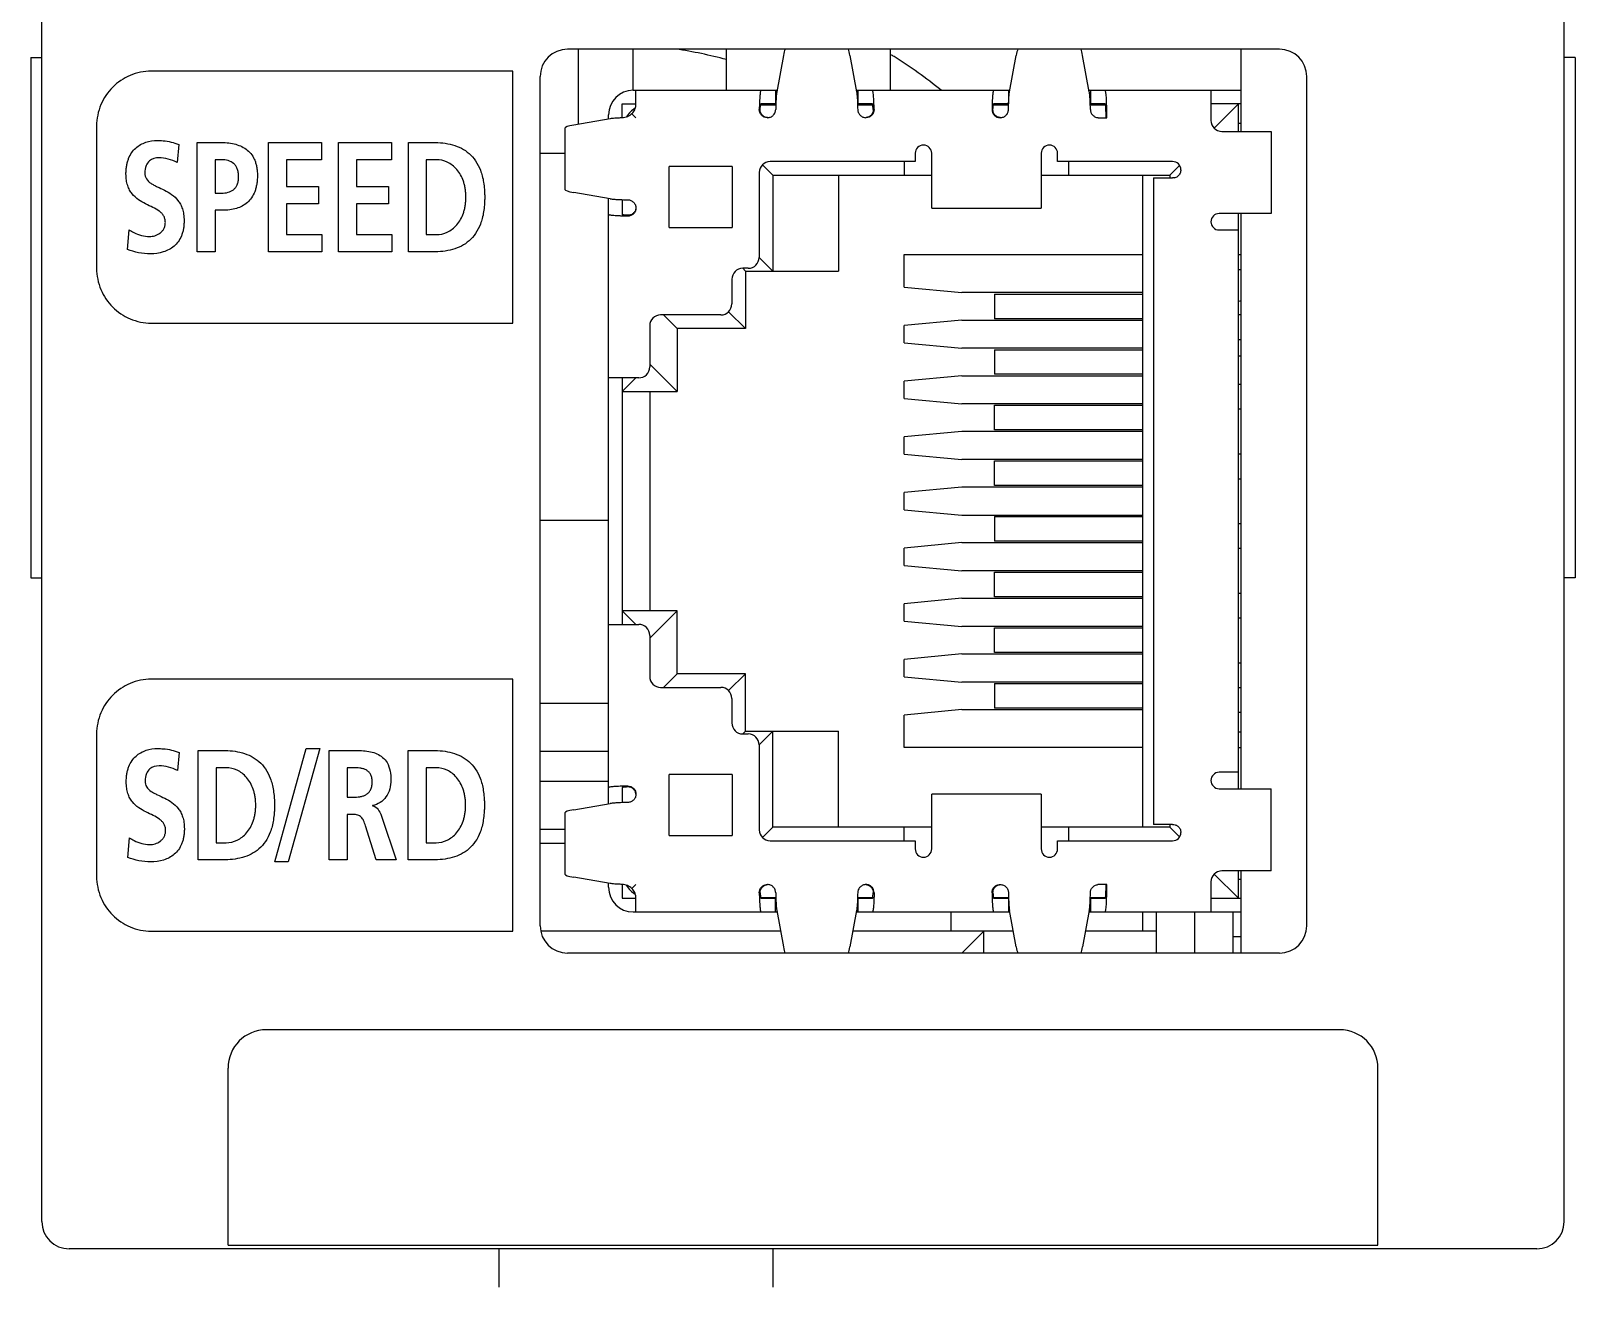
# Model space of a CAD drawing. Extents: x -3 to 204, y 0 to 150.
# Drawn here: x 175.8 to 204, y 15.3 to 38.23 of the extents above; entities that cross this region are included whole.
import ezdxf

# ---------------------------------------------------------------- set-up
doc = ezdxf.new("R2010")
doc.units = 0
doc.header["$LTSCALE"] = 19.36
doc.layers.get('0').update_dxf_attribs({"linetype": 'CONTINUOUS'})

msp = doc.modelspace()

# ---------------------------------------------------------------- linework, layer by layer
at = {"color": 7, "linetype": 'CONTINUOUS'}
for p, q in [((176, 16.5), (176, 121.5)), ((203.8, 16.5), (203.8, 121.5)), ((198.6, 37.9), (185.6, 37.9)), ((185.8, 36.5311), (185.8, 37.9)), ((186.8, 37.15), (186.8, 37.9)), ((188.5, 37.15), (188.5, 37.9)), ((191.5, 37.15), (191.5, 37.9)), ((197.9, 36.4), (197.9, 37.9)), ((175.8, 37.75), (176, 37.75)), ((175.8, 37.75), (175.8, 28.25)), ((189.5438, 37.7878), (189.4213, 37.123)), ((190.7562, 37.7878), (190.8787, 37.123)), ((193.6713, 37.123), (193.7938, 37.7878)), ((195.1287, 37.123), (195.0062, 37.7878)), ((204, 37.75), (203.8, 37.75)), ((204, 37.75), (204, 28.25)), ((184.6001, 37.5), (178.0003, 37.5)), ((184.6001, 32.9001), (184.6001, 37.5)), ((185.1, 21.9), (185.1, 37.4)), ((199.1, 21.9), (199.1, 37.4)), ((186.8, 37.15), (189.4263, 37.15)), ((186.85, 36.8966), (186.85, 37.15)), ((189.4, 37.15), (189.4, 36.9)), ((190.8737, 37.15), (193.6763, 37.15)), ((190.9, 37.15), (190.9, 36.9)), ((193.65, 37.15), (193.65, 36.9)), ((195.1237, 37.15), (197.9, 37.15)), ((195.15, 37.15), (195.15, 36.9)), ((197.35, 37.15), (197.35, 36.6)), ((186.35, 36.6255), (186.35, 36.7)), ((186.6, 36.9), (186.85, 36.9)), ((186.6, 36.6461), (186.6, 36.9)), ((186.85, 36.65), (186.7769, 36.7231)), ((189.1262, 36.8848), (189.4038, 36.8848)), ((189.404, 36.8915), (189.1265, 36.8915)), ((189.4043, 36.9), (189.1316, 36.9)), ((191.1684, 36.9), (190.8957, 36.9)), ((191.1735, 36.8915), (190.896, 36.8915)), ((190.8962, 36.8848), (191.1738, 36.8848)), ((193.3762, 36.8848), (193.6538, 36.8848)), ((193.654, 36.8915), (193.3765, 36.8915)), ((193.6543, 36.9), (193.3816, 36.9)), ((195.4184, 36.9), (195.1457, 36.9)), ((195.4235, 36.8915), (195.146, 36.8915)), ((195.1462, 36.8848), (195.4238, 36.8848)), ((197.9, 36.9), (197.35, 36.9)), ((197.85, 36.9), (197.4086, 36.4586)), ((197.85, 36.4), (197.85, 36.9)), ((176.9999, 36.4999), (176.9999, 33.9002)), ((185.55, 36.4588), (185.55, 35.3412)), ((186.377, 36.6301), (185.7122, 36.5161)), ((195.3003, 36.65), (195.45, 36.65)), ((197.55, 36.4), (198.45, 36.4)), ((197.85, 36.55), (197.9, 36.55)), ((198.45, 36.4), (198.45, 34.9)), ((178.5013, 36.1612), (178.4709, 35.8319)), ((178.8382, 36.1984), (179.2537, 36.1984)), ((178.8382, 34.1996), (178.8382, 36.1984)), ((180.1418, 36.1984), (181.1085, 36.1984)), ((180.1418, 34.1996), (180.1418, 36.1984)), ((181.1085, 36.1984), (181.1085, 35.8835)), ((181.4172, 36.1984), (182.3842, 36.1984)), ((181.4172, 34.1996), (181.4172, 36.1984)), ((182.3842, 36.1984), (182.3842, 35.8835)), ((182.6929, 36.1984), (183.1411, 36.1984)), ((182.6929, 34.1996), (182.6929, 36.1984)), ((179.2819, 35.8835), (179.1669, 35.8835)), ((179.1669, 35.8835), (179.1669, 35.2738)), ((181.1085, 35.8835), (180.4705, 35.8835)), ((180.4705, 35.8835), (180.4705, 35.3909)), ((182.3842, 35.8835), (181.7459, 35.8835)), ((181.7459, 35.8835), (181.7459, 35.3909)), ((183.2045, 35.8835), (183.0212, 35.8835)), ((183.0212, 35.8835), (183.0212, 34.5148)), ((185.1, 36), (185.55, 36)), ((191.95, 35.85), (189.3, 35.85)), ((191.75, 35.85), (191.75, 35.6)), ((191.95, 36), (191.95, 35.85)), ((192.25, 35), (192.25, 36)), ((194.25, 36), (194.25, 35)), ((194.55, 35.85), (194.55, 36)), ((196.65, 35.85), (194.55, 35.85)), ((194.75, 35.85), (194.75, 35.6)), ((188.6089, 35.7568), (187.4589, 35.7568)), ((187.4589, 34.6432), (187.4589, 35.7568)), ((188.6089, 35.7568), (188.6089, 34.6432)), ((189.1, 35.65), (189.1, 34.1)), ((189.35, 35.6), (189.1587, 35.7914)), ((189.35, 35.6), (192.25, 35.6)), ((189.35, 35.6), (189.35, 33.85)), ((190.55, 35.6), (190.55, 33.85)), ((194.25, 35.6), (196.6, 35.6)), ((196.1, 35.6), (196.1, 23.7)), ((196.3, 35.55), (196.65, 35.55)), ((196.3, 35.55), (196.3, 23.75)), ((196.6, 35.6), (196.7781, 35.778)), ((196.6, 35.6), (196.6, 35.55)), ((179.1669, 35.2738), (179.2819, 35.2738)), ((180.4705, 35.3909), (181.0548, 35.3909)), ((181.0548, 35.3909), (181.0548, 35.076)), ((181.7459, 35.3909), (182.3301, 35.3909)), ((182.3301, 35.3909), (182.3301, 35.076)), ((186.377, 35.1699), (185.7122, 35.2839)), ((181.0548, 35.076), (180.4705, 35.076)), ((180.4705, 35.076), (180.4705, 34.5148)), ((182.3301, 35.076), (181.7459, 35.076)), ((181.7459, 35.076), (181.7459, 34.5148)), ((186.35, 24.1255), (186.35, 35.1745)), ((186.6, 35.154), (186.6, 34.8794)), ((192.25, 35), (194.25, 35)), ((179.3053, 34.9589), (179.1669, 34.9589)), ((179.1669, 34.9589), (179.1669, 34.1996)), ((198.45, 34.9), (197.5, 34.9)), ((197.85, 24.4), (197.85, 34.9)), ((197.9, 24.4), (197.9, 34.9)), ((177.5628, 34.2426), (177.5931, 34.6033)), ((180.4705, 34.5148), (181.1133, 34.5148)), ((181.1133, 34.5148), (181.1133, 34.1996)), ((181.7459, 34.5148), (182.3887, 34.5148)), ((182.3887, 34.5148), (182.3887, 34.1996)), ((183.0212, 34.5148), (183.2045, 34.5148)), ((187.4589, 34.6432), (188.6089, 34.6432)), ((197.5, 34.6), (197.85, 34.6)), ((179.1669, 34.1996), (178.8382, 34.1996)), ((181.1133, 34.1996), (180.1418, 34.1996)), ((182.3887, 34.1996), (181.4172, 34.1996)), ((183.1411, 34.1996), (182.6929, 34.1996)), ((191.75, 34.15), (196.1, 34.15)), ((191.75, 33.556), (191.75, 34.15)), ((197.85, 34.15), (197.9, 34.15)), ((188.9, 33.9), (188.8, 33.9)), ((188.85, 33.85), (188.8, 33.9)), ((188.85, 33.85), (190.55, 33.85)), ((188.85, 33.85), (188.85, 32.8)), ((189.35, 33.85), (189.1, 34.1)), ((197.9, 33.87), (197.85, 33.87)), ((188.6, 33.7), (188.6, 33.25)), ((191.75, 33.556), (192.8, 33.456)), ((196.1, 33.456), (192.8, 33.456)), ((193.4, 33.431), (196.1, 33.431)), ((193.4, 33.431), (193.4, 32.981)), ((188.4, 33.05), (187.3, 33.05)), ((187.35, 33.0499), (187.6, 32.8)), ((188.85, 32.8), (188.5414, 33.1086)), ((197.9, 33.05), (197.85, 33.05)), ((178.0003, 32.9001), (184.6001, 32.9001)), ((187.1, 32.85), (187.1, 32.1)), ((188.85, 32.8), (187.6, 32.8)), ((187.6, 32.8), (187.6, 31.65)), ((192.8, 32.956), (191.75, 32.856)), ((191.75, 32.54), (191.75, 32.856)), ((192.8, 32.956), (196.1, 32.956)), ((196.1, 32.981), (193.4, 32.981)), ((191.75, 32.54), (192.8, 32.44)), ((196.1, 32.44), (192.8, 32.44)), ((197.85, 32.6), (197.9, 32.6)), ((187.6, 31.65), (187.1, 32.15)), ((193.4, 32.415), (196.1, 32.415)), ((193.4, 32.415), (193.4, 31.965)), ((186.9, 31.9), (186.35, 31.9)), ((186.6, 31.9), (186.6, 27.4)), ((186.85, 31.9), (186.6, 31.65)), ((192.8, 31.94), (191.75, 31.84)), ((192.8, 31.94), (196.1, 31.94)), ((196.1, 31.965), (193.4, 31.965)), ((186.6, 31.65), (187.6, 31.65)), ((187.1, 31.65), (187.1, 27.65)), ((191.75, 31.524), (191.75, 31.84)), ((197.9, 31.78), (197.85, 31.78)), ((191.75, 31.524), (192.8, 31.424)), ((196.1, 31.424), (192.8, 31.424)), ((193.4, 31.399), (196.1, 31.399)), ((193.4, 30.949), (193.4, 31.399)), ((197.9, 31.33), (197.85, 31.33)), ((192.8, 30.924), (191.75, 30.824)), ((191.75, 30.508), (191.75, 30.824)), ((196.1, 30.924), (192.8, 30.924)), ((196.1, 30.949), (193.4, 30.949)), ((191.75, 30.508), (192.8, 30.408)), ((197.9, 30.51), (197.85, 30.51)), ((196.1, 30.408), (192.8, 30.408)), ((193.4, 30.383), (196.1, 30.383)), ((193.4, 29.933), (193.4, 30.383)), ((192.8, 29.908), (191.75, 29.808)), ((196.1, 29.908), (192.8, 29.908)), ((196.1, 29.933), (193.4, 29.933)), ((197.85, 30.06), (197.9, 30.06)), ((191.75, 29.492), (191.75, 29.808)), ((191.75, 29.492), (192.8, 29.392)), ((192.8, 29.392), (196.1, 29.392)), ((193.4, 29.367), (196.1, 29.367)), ((193.4, 29.367), (193.4, 28.917)), ((185.1, 29.3), (186.35, 29.3)), ((197.85, 29.24), (197.9, 29.24)), ((192.8, 28.892), (191.75, 28.792)), ((191.75, 28.476), (191.75, 28.792)), ((192.8, 28.892), (196.1, 28.892)), ((196.1, 28.917), (193.4, 28.917)), ((197.85, 28.79), (197.9, 28.79)), ((175.8, 28.25), (176, 28.25)), ((191.75, 28.476), (192.8, 28.376)), ((196.1, 28.376), (192.8, 28.376)), ((193.4, 28.351), (196.1, 28.351)), ((193.4, 27.901), (193.4, 28.351)), ((204, 28.25), (203.8, 28.25)), ((197.85, 27.97), (197.9, 27.97)), ((187.6, 27.65), (186.6, 27.65)), ((186.85, 27.4), (186.6, 27.65)), ((187.1, 27.15), (187.6, 27.65)), ((187.6, 26.5), (187.6, 27.65)), ((192.8, 27.876), (191.75, 27.776)), ((191.75, 27.46), (191.75, 27.776)), ((192.8, 27.876), (196.1, 27.876)), ((196.1, 27.901), (193.4, 27.901)), ((186.35, 27.4), (186.9, 27.4)), ((191.75, 27.46), (192.8, 27.36)), ((196.1, 27.36), (192.8, 27.36)), ((197.85, 27.52), (197.9, 27.52)), ((187.1, 27.2), (187.1, 26.45)), ((193.4, 27.335), (196.1, 27.335)), ((193.4, 26.885), (193.4, 27.335)), ((192.8, 26.86), (191.75, 26.76)), ((192.8, 26.86), (196.1, 26.86)), ((196.1, 26.885), (193.4, 26.885)), ((191.75, 26.444), (191.75, 26.76)), ((197.85, 26.7), (197.9, 26.7)), ((184.6001, 26.3999), (178, 26.3999)), ((184.6001, 21.8), (184.6001, 26.3999)), ((187.3, 26.25), (188.4, 26.25)), ((187.6, 26.5), (187.35, 26.2501)), ((188.85, 26.5), (187.6, 26.5)), ((188.85, 26.5), (188.5414, 26.1914)), ((188.85, 25.45), (188.85, 26.5)), ((191.75, 26.444), (192.8, 26.344)), ((196.1, 26.344), (192.8, 26.344)), ((193.4, 26.319), (196.1, 26.319)), ((193.4, 26.319), (193.4, 25.869)), ((197.85, 26.25), (197.9, 26.25)), ((185.1, 25.9621), (186.35, 25.9621)), ((188.6, 26.05), (188.6, 25.6)), ((192.8, 25.844), (191.75, 25.744)), ((191.75, 25.15), (191.75, 25.744)), ((192.8, 25.844), (196.1, 25.844)), ((196.1, 25.869), (193.4, 25.869)), ((197.85, 25.8), (197.875, 25.8)), ((176.9999, 25.3998), (176.9999, 22.8001)), ((188.8, 25.4), (188.85, 25.45)), ((188.8, 25.4), (188.9, 25.4)), ((188.85, 25.45), (190.55, 25.45)), ((189.35, 25.45), (189.1, 25.2)), ((189.35, 23.7), (189.35, 25.45)), ((190.55, 23.7), (190.55, 25.45)), ((197.9, 25.43), (197.85, 25.43)), ((178.8547, 25.099), (179.3029, 25.099)), ((178.8547, 23.1002), (178.8547, 25.099)), ((180.2569, 23.0657), (180.8298, 25.1335)), ((181.0741, 25.1335), (180.5011, 23.0657)), ((180.8298, 25.1335), (181.0741, 25.1335)), ((181.248, 25.099), (181.6025, 25.099)), ((181.248, 23.1002), (181.248, 25.099)), ((182.6881, 25.099), (183.1363, 25.099)), ((182.6881, 23.1002), (182.6881, 25.099)), ((189.1, 25.2), (189.1, 23.65)), ((196.1, 25.15), (191.75, 25.15)), ((197.85, 25.15), (197.9, 25.15)), ((178.5061, 25.0618), (178.4758, 24.7324)), ((186.35, 25.0774), (185.1, 25.0774)), ((179.3663, 24.7838), (179.1834, 24.7838)), ((179.1834, 24.7838), (179.1834, 23.415)), ((181.6845, 24.7838), (181.5767, 24.7838)), ((181.5767, 24.7838), (181.5767, 24.2453)), ((183.1997, 24.7838), (183.0164, 24.7838)), ((183.0164, 24.7838), (183.0164, 23.415)), ((185.1, 24.5359), (186.35, 24.5359)), ((188.6089, 24.6568), (187.4589, 24.6568)), ((187.4589, 23.5432), (187.4589, 24.6568)), ((188.6089, 24.6568), (188.6089, 23.5432)), ((197.85, 24.7), (197.5, 24.7)), ((186.6, 24.4206), (186.6, 24.146)), ((194.25, 24.3), (192.25, 24.3)), ((192.25, 23.3), (192.25, 24.3)), ((194.25, 24.3), (194.25, 23.3)), ((197.5, 24.4), (198.45, 24.4)), ((198.45, 22.9), (198.45, 24.4)), ((181.5767, 24.2453), (181.6845, 24.2453)), ((182.0366, 24.0937), (182.0366, 24.0882)), ((185.7122, 24.0161), (186.377, 24.1301)), ((181.6825, 23.9304), (181.5767, 23.9304)), ((181.5767, 23.9304), (181.5767, 23.1002)), ((182.1069, 23.1002), (181.9098, 23.7244)), ((182.2103, 23.8818), (182.4731, 23.1002)), ((185.55, 23.9588), (185.55, 22.8412)), ((189.35, 23.7), (189.1586, 23.5087)), ((192.25, 23.7), (189.35, 23.7)), ((191.75, 23.45), (191.75, 23.7)), ((196.6, 23.7), (194.25, 23.7)), ((194.75, 23.7), (194.75, 23.45)), ((196.65, 23.75), (196.3, 23.75)), ((196.6, 23.75), (196.6, 23.7)), ((196.6, 23.7), (196.7781, 23.5219)), ((177.5676, 23.1429), (177.598, 23.5039)), ((179.1834, 23.415), (179.3663, 23.415)), ((183.0164, 23.415), (183.1997, 23.415)), ((185.1, 23.6641), (185.55, 23.6641)), ((187.4589, 23.5432), (188.6089, 23.5432)), ((189.3, 23.45), (191.95, 23.45)), ((191.95, 23.45), (191.95, 23.3)), ((194.55, 23.45), (196.65, 23.45)), ((194.55, 23.3), (194.55, 23.45)), ((185.55, 23.4), (185.1, 23.4)), ((179.3029, 23.1002), (178.8547, 23.1002)), ((180.5011, 23.0657), (180.2569, 23.0657)), ((181.5767, 23.1002), (181.248, 23.1002)), ((182.4731, 23.1002), (182.1069, 23.1002)), ((183.1363, 23.1002), (182.6881, 23.1002)), ((198.45, 22.9), (197.55, 22.9)), ((197.85, 22.4), (197.85, 22.9)), ((197.9, 21.4), (197.9, 22.9)), ((186.377, 22.6699), (185.7122, 22.7839)), ((186.35, 22.6), (186.35, 22.6745)), ((186.6, 22.6539), (186.6, 22.4)), ((186.85, 22.65), (186.7769, 22.5768)), ((195.45, 22.65), (195.3003, 22.65)), ((197.35, 22.7), (197.35, 22.15)), ((197.85, 22.4), (197.4086, 22.8414)), ((197.85, 22.75), (197.9, 22.75)), ((186.6, 22.4), (186.85, 22.4)), ((186.85, 22.15), (186.85, 22.4034)), ((189.1262, 22.4152), (189.4038, 22.4152)), ((189.404, 22.4085), (189.1265, 22.4085)), ((189.1316, 22.4), (189.4043, 22.4)), ((189.4, 22.15), (189.4, 22.4)), ((190.8957, 22.4), (191.1684, 22.4)), ((191.1735, 22.4085), (190.896, 22.4085)), ((190.8962, 22.4152), (191.1738, 22.4152)), ((190.9, 22.4), (190.9, 22.15)), ((193.3762, 22.4152), (193.6538, 22.4152)), ((193.654, 22.4085), (193.3765, 22.4085)), ((193.3816, 22.4), (193.6543, 22.4)), ((193.65, 22.4), (193.65, 22.15)), ((195.1457, 22.4), (195.4184, 22.4)), ((195.4235, 22.4085), (195.146, 22.4085)), ((195.1462, 22.4152), (195.4238, 22.4152)), ((195.15, 22.4), (195.15, 22.15)), ((197.35, 22.4), (197.9, 22.4)), ((186.8, 22.15), (189.4263, 22.15)), ((189.4213, 22.177), (189.5438, 21.5122)), ((190.8787, 22.177), (190.7562, 21.5122)), ((190.8737, 22.15), (193.6763, 22.15)), ((192.6, 22.15), (192.6, 21.8)), ((193.7938, 21.5122), (193.6713, 22.177)), ((195.1287, 22.177), (195.0062, 21.5122)), ((195.1237, 22.15), (197.9, 22.15)), ((196.1, 22.15), (196.1, 21.8)), ((196.35, 22.15), (196.35, 21.4)), ((197.05, 22.15), (197.05, 21.4)), ((197.75, 22.15), (197.75, 21.4)), ((178, 21.8), (184.6001, 21.8)), ((189.4908, 21.8), (185.1103, 21.8)), ((193.7408, 21.8), (190.8092, 21.8)), ((192.8, 21.4), (193.2, 21.8)), ((193.2, 21.4), (193.2, 21.8)), ((196.35, 21.8), (195.0592, 21.8)), ((197.75, 21.7), (197.9, 21.7)), ((198.6, 21.4), (185.6, 21.4)), ((199.7, 20), (180.1, 20)), ((179.4, 16.0706), (179.4, 19.3)), ((200.4, 16.0706), (200.4, 19.3)), ((203.3, 16), (176.5, 16)), ((179.4, 16.0706), (200.4, 16.0706)), ((184.35, 15.3021), (184.35, 16)), ((189.35, 16), (189.35, 15.3021))]:
    msp.add_line(p, q, dxfattribs=at)
for centre, radius, start, end in [((185.6, 37.4), 0.5, 90, 180), ((186.3, 29.5), 8.5, 74.98858, 81.32914), ((191.4018, 37.5138), 0.3, 57.51825, 70.88494), ((198.6, 37.4), 0.5, 0, 90), ((186.3, 29.5), 9.8, 51.33241, 57.51825), ((186.8, 36.7), 0.45, 90, 180), ((187.1, 36.4), 0.5, 121.62575, 148.60715), ((186.6135, 36.8966), 0.2365, 355.33887, 359.98942), ((195.3003, 36.8006), 0.1506, 264.01225, 269.99161), ((197.55, 36.6), 0.2, 179.99995, 269.99986), ((192.1, 36), 0.15, 0, 180), ((194.4, 36), 0.15, 0, 180), ((189.3, 35.65), 0.2, 90, 180), ((196.65, 35.7), 0.15, 0, 90), ((196.651, 35.6983), 0.1482, 282.34944, 282.91146), ((196.6515, 35.6966), 0.1465, 282.86983, 295.12273), ((196.6527, 35.694), 0.1435, 295.1451, 296.24952), ((196.65, 35.699), 0.1492, 296.32472, 308.59428), ((197.5, 34.75), 0.15, 90, 270), ((188.8, 33.7), 0.2, 90, 180), ((188.9, 34.1), 0.2, 270, 360), ((197.9109, 32.8), 0.5, 91.2503, 97.03024), ((187.3, 32.85), 0.2, 90, 180), ((188.4, 33.25), 0.2, 270, 360), ((197.9109, 32.8), 0.5, 262.96976, 268.7497), ((186.9, 32.1), 0.2, 270, 360), ((186.9, 27.2), 0.2, 0, 90), ((187.3, 26.45), 0.2, 180, 270), ((188.4, 26.05), 0.2, 0, 90), ((188.8, 25.6), 0.2, 180, 270), ((188.9, 25.2), 0.2, 0, 90), ((197.5, 24.55), 0.15, 90, 270), ((189.3, 23.65), 0.2, 180, 270), ((196.65, 23.6), 0.15, 270, 360), ((192.1, 23.3), 0.15, 180, 360), ((194.4, 23.3), 0.15, 180, 360), ((197.55, 22.7), 0.2, 90.00014, 180.00005), ((186.8, 22.6), 0.45, 180, 270), ((187.1, 22.9), 0.5, 211.39653, 238.37427), ((195.3003, 22.4994), 0.1506, 90.0079, 95.98892), ((186.6141, 22.4034), 0.2359, 0.00394, 4.66778), ((185.6, 21.9), 0.5, 180, 270), ((198.6, 21.9), 0.5, 270, 360), ((180.1, 19.3), 0.7, 90, 180), ((199.7, 19.3), 0.7, 0, 90), ((176.5, 16.5), 0.5, 180, 270), ((203.3, 16.5), 0.5, 270, 360)]:
    msp.add_arc(centre, radius, start, end, dxfattribs=at)
for centre, major_axis, ratio, start_param, end_param in [((189.6053, 34.95), (0, 3), 0.0631579, 0.1800756, 0.3302974), ((190.6947, 34.95), (0, 3), 0.0631579, -0.3302974, -0.1800756), ((193.8553, 34.95), (0, 3), 0.0631579, 0.1800756, 0.3302974), ((194.9447, 34.95), (0, 3), 0.0631579, -0.3302974, -0.1800756), ((195.4184, 36.65), (0, 0.5), 0.0631579, -1.5707963, -0.0000129), ((189.1265, 36.8865), (0, 0.005), 0.0631579, -0.0015236, 1.9110938), ((189.1316, 36.65), (0, 0.25), 0.0631579, 0.0000158, 0.2508728), ((191.1684, 36.65), (0, 0.25), 0.0631579, -0.2508738, -0.0000158), ((191.1735, 36.8865), (0, 0.005), 0.0631579, -1.9110938, 0.0015236), ((193.3765, 36.8865), (0, 0.005), 0.0631579, -0.0015236, 1.9110938), ((193.3816, 36.65), (0, 0.25), 0.0631579, 0.0000158, 0.2508728), ((195.4184, 36.65), (0, 0.25), 0.0631579, -0.2508924, -0.0000158), ((195.4235, 36.8865), (0, 0.005), 0.0631579, -1.9110938, 0.0015236), ((195.4184, 36.65), (0, 0.25), 0.0631579, -1.5707963, -0.3502977), ((188.55, 36.4588), (3, 0), 0.0588235, 2.8112953, 3.1415927), ((188.55, 35.3412), (3, 0), 0.0588235, -3.1415927, -2.8112953), ((197.875, 28.1), (0, 2.3), 0.25, -3.1415927, -3.0981007), ((188.55, 23.9588), (3, 0), 0.0588235, 2.8112953, 3.1415927), ((188.55, 22.8412), (3, 0), 0.0588235, -3.1415927, -2.8112953), ((195.4184, 22.65), (0, 0.5), 0.0631579, -3.1415797, -1.5707963), ((195.4184, 22.65), (0, 0.25), 0.0631579, -2.791295, -1.5707963), ((189.1265, 22.4135), (0, 0.005), 0.0631579, 1.2304988, 3.1431162), ((189.1316, 22.65), (0, 0.25), 0.0631579, 2.8907199, 3.1415769), ((191.1684, 22.65), (0, 0.25), 0.0631579, -3.1415769, -2.8907189), ((191.1735, 22.4135), (0, 0.005), 0.0631579, -3.1431162, -1.2304988), ((193.3765, 22.4135), (0, 0.005), 0.0631579, 1.2304988, 3.1431162), ((193.3816, 22.65), (0, 0.25), 0.0631579, 2.8907199, 3.1415769), ((195.4184, 22.65), (0, 0.25), 0.0631579, -3.1415768, -2.8906973), ((195.4235, 22.4135), (0, 0.005), 0.0631579, -3.1431162, -1.2304988), ((189.6053, 24.35), (0, 3), 0.0631579, -3.47189, -3.3216683), ((190.6947, 24.35), (0, 3), 0.0631579, -2.961517, -2.8112953), ((193.8553, 24.35), (0, 3), 0.0631579, -3.47189, -3.3216683), ((194.9447, 24.35), (0, 3), 0.0631579, -2.961517, -2.8112953)]:
    msp.add_ellipse(centre, major_axis=major_axis, ratio=ratio, start_param=start_param, end_param=end_param, dxfattribs=at)
for points, knots in [([(178.0003, 37.5), (177.8682, 37.5), (177.6049, 37.4469), (177.2763, 37.2236), (177.053, 36.8951), (176.9999, 36.632), (176.9999, 36.4999)], [0, 0, 0, 0, 0.2540944, 0.5000826, 0.74603, 1, 1, 1, 1]), ([(189.1316, 37.15), (189.1306, 37.15), (189.1291, 37.1486), (189.1277, 37.1463), (189.1259, 37.1422), (189.1238, 37.1351), (189.1215, 37.1243), (189.1192, 37.1105), (189.116, 37.0865), (189.1124, 37.0499), (189.1088, 36.9987), (189.1056, 36.9387), (189.1031, 36.8715), (189.1019, 36.8245), (189.1015, 36.8)], [0, 0, 0, 0, 0.0083253, 0.0148676, 0.0233366, 0.0463662, 0.0776654, 0.1171875, 0.1647463, 0.282897, 0.4293693, 0.6006109, 0.7924071, 1, 1, 1, 1]), ([(189.4213, 37.123), (189.42, 37.1156), (189.4175, 37.0988), (189.4129, 37.0574), (189.4082, 36.9924), (189.4039, 36.9012), (189.4021, 36.8346), (189.4014, 36.799)], [0, 0, 0, 0, 0.0691409, 0.157101, 0.3846932, 0.6708032, 1, 1, 1, 1]), ([(190.8787, 37.123), (190.88, 37.1156), (190.8825, 37.0988), (190.8871, 37.0576), (190.8918, 36.9928), (190.896, 36.9019), (190.8978, 36.8355), (190.8985, 36.8)], [0, 0, 0, 0, 0.0691788, 0.1571526, 0.3847219, 0.670791, 1, 1, 1, 1]), ([(191.1986, 36.799), (191.1981, 36.8235), (191.1969, 36.8707), (191.1944, 36.9381), (191.1913, 36.9982), (191.1876, 37.0496), (191.184, 37.0863), (191.1808, 37.1104), (191.1785, 37.1242), (191.1762, 37.135), (191.1741, 37.1422), (191.1723, 37.1463), (191.1709, 37.1486), (191.1694, 37.15), (191.1684, 37.15)], [0, 0, 0, 0, 0.2075131, 0.3992797, 0.5705267, 0.717025, 0.8352093, 0.8827844, 0.9223207, 0.9536311, 0.9766677, 0.9851383, 0.9916805, 1, 1, 1, 1]), ([(193.3816, 37.15), (193.3806, 37.15), (193.3791, 37.1486), (193.3777, 37.1463), (193.3759, 37.1422), (193.3738, 37.1351), (193.3715, 37.1243), (193.3692, 37.1105), (193.366, 37.0865), (193.3624, 37.0499), (193.3588, 36.9987), (193.3556, 36.9387), (193.3531, 36.8715), (193.3519, 36.8245), (193.3515, 36.8)], [0, 0, 0, 0, 0.0083253, 0.0148676, 0.0233366, 0.0463662, 0.0776654, 0.1171875, 0.1647463, 0.282897, 0.4293693, 0.6006109, 0.7924071, 1, 1, 1, 1]), ([(193.6514, 36.799), (193.6521, 36.8346), (193.6539, 36.9012), (193.6582, 36.9924), (193.6629, 37.0574), (193.6675, 37.0988), (193.67, 37.1156), (193.6713, 37.123)], [0, 0, 0, 0, 0.329196, 0.6153061, 0.8428983, 0.9308586, 1, 1, 1, 1]), ([(195.1485, 36.8), (195.1478, 36.8355), (195.146, 36.9019), (195.1418, 36.9928), (195.1371, 37.0576), (195.1325, 37.0988), (195.13, 37.1156), (195.1287, 37.123)], [0, 0, 0, 0, 0.3292098, 0.6152789, 0.8428481, 0.9308217, 1, 1, 1, 1]), ([(186.7769, 36.7231), (186.7531, 36.6991), (186.6972, 36.6613), (186.6316, 36.6471), (186.6, 36.6461)], [0, 0, 0, 0, 0.5169581, 1, 1, 1, 1]), ([(186.7769, 36.7231), (186.7979, 36.744), (186.8319, 36.7924), (186.8469, 36.8494), (186.8492, 36.8774)], [0, 0, 0, 0, 0.5135131, 1, 1, 1, 1]), ([(189.2503, 36.65), (189.2306, 36.65), (189.1909, 36.6579), (189.1408, 36.6917), (189.1081, 36.7417), (189.1011, 36.7809), (189.1015, 36.8)], [0, 0, 0, 0, 0.252389, 0.5045766, 0.755091, 1, 1, 1, 1]), ([(189.2508, 36.6508), (189.2318, 36.6527), (189.1944, 36.6639), (189.1494, 36.7001), (189.1228, 36.7482), (189.1182, 36.7836), (189.1189, 36.8)], [0, 0, 0, 0, 0.2618048, 0.5223357, 0.7736545, 1, 1, 1, 1]), ([(189.1189, 36.8), (189.1197, 36.8169), (189.1211, 36.8403), (189.1238, 36.8686), (189.1253, 36.8799), (189.1262, 36.8848)], [0, 0, 0, 0, 0.5967256, 0.8249156, 1, 1, 1, 1]), ([(189.2507, 36.65), (189.2703, 36.65), (189.31, 36.6579), (189.3598, 36.6916), (189.3929, 36.7412), (189.4011, 36.7799), (189.4014, 36.799)], [0, 0, 0, 0, 0.2522506, 0.5043524, 0.7549026, 1, 1, 1, 1]), ([(190.8985, 36.8), (190.8989, 36.7808), (190.9071, 36.7418), (190.9404, 36.6919), (190.9906, 36.658), (191.0305, 36.65), (191.0503, 36.65)], [0, 0, 0, 0, 0.2450268, 0.4955848, 0.7477173, 1, 1, 1, 1]), ([(191.1811, 36.799), (191.1819, 36.7827), (191.1773, 36.7477), (191.1509, 36.6999), (191.1064, 36.664), (191.0694, 36.6528), (191.0506, 36.6508)], [0, 0, 0, 0, 0.2267119, 0.4779917, 0.7383621, 1, 1, 1, 1]), ([(191.1986, 36.799), (191.1989, 36.78), (191.192, 36.7411), (191.1594, 36.6914), (191.1097, 36.6578), (191.0702, 36.65), (191.0507, 36.65)], [0, 0, 0, 0, 0.2449807, 0.4954903, 0.7476483, 1, 1, 1, 1]), ([(191.1811, 36.799), (191.1803, 36.8161), (191.1789, 36.8398), (191.1762, 36.8684), (191.1747, 36.8799), (191.1738, 36.8848)], [0, 0, 0, 0, 0.5970747, 0.8252199, 1, 1, 1, 1]), ([(193.3515, 36.8), (193.3511, 36.7809), (193.3581, 36.7417), (193.3908, 36.6917), (193.4409, 36.6579), (193.4806, 36.65), (193.5003, 36.65)], [0, 0, 0, 0, 0.2449125, 0.4954249, 0.7476118, 1, 1, 1, 1]), ([(193.5004, 36.6508), (193.4815, 36.6528), (193.4441, 36.6641), (193.3993, 36.7002), (193.3728, 36.7483), (193.3682, 36.7836), (193.3689, 36.8)], [0, 0, 0, 0, 0.2618251, 0.5223642, 0.7736624, 1, 1, 1, 1]), ([(193.3689, 36.8), (193.3697, 36.8169), (193.3711, 36.8403), (193.3738, 36.8686), (193.3753, 36.8799), (193.3762, 36.8848)], [0, 0, 0, 0, 0.5967256, 0.8249156, 1, 1, 1, 1]), ([(193.5007, 36.65), (193.5203, 36.65), (193.56, 36.6579), (193.6098, 36.6916), (193.6429, 36.7412), (193.6511, 36.7799), (193.6514, 36.799)], [0, 0, 0, 0, 0.2522506, 0.5043524, 0.7549026, 1, 1, 1, 1]), ([(195.1485, 36.8), (195.1489, 36.7821), (195.1561, 36.7457), (195.1853, 36.6981), (195.2299, 36.6635), (195.2662, 36.6527), (195.2846, 36.6508)], [0, 0, 0, 0, 0.2449254, 0.4953099, 0.7475208, 1, 1, 1, 1]), ([(186.6, 36.6461), (186.5756, 36.6452), (186.5302, 36.6434), (186.468, 36.6398), (186.4181, 36.6357), (186.3891, 36.6322), (186.377, 36.6301)], [0, 0, 0, 0, 0.3276654, 0.6091146, 0.8355368, 1, 1, 1, 1]), ([(177.9638, 34.4803), (177.9969, 34.4803), (178.0652, 34.4911), (178.1444, 34.5287), (178.1977, 34.5762), (178.2298, 34.6215), (178.247, 34.6663), (178.2541, 34.706), (178.2559, 34.7386), (178.254, 34.7715), (178.2463, 34.8127), (178.2269, 34.8594), (178.1899, 34.9066), (178.1251, 34.9607), (178.0243, 35.0144), (177.8933, 35.0746), (177.7599, 35.1487), (177.6607, 35.2372), (177.5996, 35.3291), (177.5637, 35.4132), (177.5455, 35.4934), (177.5379, 35.5648), (177.5362, 35.6169), (177.5372, 35.6636), (177.5403, 35.7152), (177.548, 35.776), (177.5633, 35.8441), (177.5902, 35.9244), (177.6363, 36.0124), (177.711, 36.0976), (177.7994, 36.1608), (177.9303, 36.2179), (178.0383, 36.2329), (178.1096, 36.2329)], [0, 0, 0, 0, 0.0381736, 0.0785898, 0.0990966, 0.1200033, 0.142036, 0.1538457, 0.1663965, 0.1795646, 0.1918111, 0.2146452, 0.2370302, 0.2603421, 0.3115587, 0.3679914, 0.4268139, 0.4871041, 0.5190179, 0.5534848, 0.5920057, 0.6133189, 0.6362695, 0.6520494, 0.6672256, 0.6958993, 0.7225832, 0.7475692, 0.7935394, 0.8361017, 0.8771011, 0.9177953, 1, 1, 1, 1]), ([(178.1096, 36.2329), (178.1442, 36.2329), (178.2772, 36.2277), (178.4101, 36.1985), (178.5013, 36.1612)], [0, 0, 0, 0, 0.2600981, 1, 1, 1, 1]), ([(179.2537, 36.1984), (179.3399, 36.1984), (179.4679, 36.1881), (179.6268, 36.1376), (179.7316, 36.0797), (179.8202, 35.9974), (179.8747, 35.9087), (179.9059, 35.8264), (179.9235, 35.7557), (179.9323, 35.692), (179.9359, 35.6374), (179.9368, 35.5945), (179.936, 35.5518), (179.9329, 35.4979), (179.9253, 35.4346), (179.91, 35.3635), (179.8828, 35.2797), (179.8354, 35.1877), (179.7566, 35.0985), (179.6609, 35.0327), (179.512, 34.9725), (179.3885, 34.9589), (179.3053, 34.9589)], [0, 0, 0, 0, 0.1253747, 0.184349, 0.2412881, 0.298114, 0.358155, 0.3907664, 0.425813, 0.4638473, 0.4841559, 0.5054057, 0.5261833, 0.5461574, 0.5838612, 0.618891, 0.6516369, 0.7118267, 0.7678734, 0.8228533, 0.8791098, 1, 1, 1, 1]), ([(183.1411, 36.1984), (183.2619, 36.1984), (183.4425, 36.1813), (183.6635, 36.0975), (183.8091, 36.0005), (183.9305, 35.8634), (184.0033, 35.7183), (184.0455, 35.5835), (184.0695, 35.4666), (184.0814, 35.3613), (184.0863, 35.2709), (184.0876, 35.1993), (184.0863, 35.1277), (184.0814, 35.0373), (184.0695, 34.9319), (184.0455, 34.815), (184.0033, 34.6801), (183.9305, 34.535), (183.8091, 34.3977), (183.6635, 34.3006), (183.4425, 34.2167), (183.2619, 34.1996), (183.1411, 34.1996)], [0, 0, 0, 0, 0.1149082, 0.1694544, 0.223457, 0.2796084, 0.341653, 0.3762299, 0.4138172, 0.4548943, 0.4768873, 0.499919, 0.5229609, 0.5449642, 0.5860614, 0.6236683, 0.6582638, 0.7203412, 0.7765172, 0.8305355, 0.8850895, 1, 1, 1, 1]), ([(178.1375, 35.918), (178.0774, 35.918), (177.9752, 35.889), (177.8908, 35.7692), (177.8798, 35.6861), (177.8798, 35.6403)], [0, 0, 0, 0, 0.4259069, 0.6752969, 1, 1, 1, 1]), ([(179.2819, 35.2738), (179.3215, 35.2738), (179.3984, 35.2806), (179.488, 35.3206), (179.5414, 35.3749), (179.5718, 35.4286), (179.5868, 35.4822), (179.593, 35.531), (179.5946, 35.5715), (179.593, 35.6122), (179.5869, 35.6617), (179.5723, 35.7166), (179.5426, 35.7725), (179.4903, 35.8302), (179.4008, 35.8752), (179.3223, 35.8835), (179.2819, 35.8835)], [0, 0, 0, 0, 0.1194766, 0.2306954, 0.2867156, 0.3467916, 0.4148883, 0.453249, 0.4950833, 0.5371359, 0.5759781, 0.6455726, 0.7073988, 0.7649733, 0.878214, 1, 1, 1, 1]), ([(183.2045, 34.5148), (183.273, 34.5148), (183.3787, 34.5396), (183.4996, 34.6146), (183.5819, 34.693), (183.6509, 34.7921), (183.694, 34.8892), (183.7193, 34.9753), (183.7336, 35.0459), (183.7424, 35.1211), (183.7453, 35.1993), (183.7424, 35.2775), (183.7336, 35.3526), (183.7193, 35.4232), (183.694, 35.5093), (183.6509, 35.6063), (183.5819, 35.7053), (183.4996, 35.7838), (183.3787, 35.8587), (183.273, 35.8835), (183.2045, 35.8835)], [0, 0, 0, 0, 0.1060798, 0.1614187, 0.2193794, 0.2809962, 0.3474172, 0.3828599, 0.4199959, 0.4590065, 0.5000802, 0.5411226, 0.5801061, 0.6172187, 0.652642, 0.7190341, 0.7806335, 0.8385854, 0.8939208, 1, 1, 1, 1]), ([(177.8798, 35.6403), (177.8798, 35.6024), (177.9009, 35.5241), (177.9771, 35.4594), (178.0472, 35.4184), (178.1302, 35.3774), (178.2418, 35.3273), (178.3751, 35.2522), (178.474, 35.1619), (178.5349, 35.0682), (178.5707, 34.9825), (178.5888, 34.901), (178.5965, 34.8285), (178.5981, 34.7761), (178.5972, 34.7296), (178.594, 34.6789), (178.5863, 34.6191), (178.5708, 34.5521), (178.5434, 34.4725), (178.4957, 34.385), (178.4177, 34.3002), (178.324, 34.2373), (178.1806, 34.1795), (178.0621, 34.1655), (177.9828, 34.1655)], [0, 0, 0, 0, 0.0519719, 0.1036693, 0.1326165, 0.1636606, 0.230427, 0.3004631, 0.372769, 0.4112495, 0.4528912, 0.4994338, 0.5251584, 0.5528296, 0.5712356, 0.5889539, 0.6224848, 0.6537747, 0.6831828, 0.7377281, 0.7890683, 0.8396486, 0.8911946, 1, 1, 1, 1]), ([(196.6827, 35.5535), (196.6799, 35.5529), (196.669, 35.5509), (196.6578, 35.55), (196.6495, 35.55)], [0, 0, 0, 0, 0.2522211, 1, 1, 1, 1]), ([(196.8, 35.7), (196.8, 35.6776), (196.7897, 35.6324), (196.7605, 35.5963), (196.7431, 35.5824)], [0, 0, 0, 0, 0.5002839, 1, 1, 1, 1]), ([(186.377, 35.1699), (186.3844, 35.1686), (186.4012, 35.1663), (186.4424, 35.162), (186.5072, 35.1577), (186.5981, 35.1537), (186.6645, 35.152), (186.7, 35.1514)], [0, 0, 0, 0, 0.0691037, 0.1570395, 0.3846077, 0.6707238, 1, 1, 1, 1]), ([(186.7, 35.1514), (186.7192, 35.151), (186.7581, 35.1428), (186.808, 35.1097), (186.8419, 35.0596), (186.85, 35.0197), (186.85, 35)], [0, 0, 0, 0, 0.2450227, 0.4955771, 0.7477134, 1, 1, 1, 1]), ([(186.8493, 35.0001), (186.8474, 34.9811), (186.8362, 34.9435), (186.8001, 34.8985), (186.7519, 34.8716), (186.7165, 34.8669), (186.7, 34.8676)], [0, 0, 0, 0, 0.261774, 0.522289, 0.7736358, 1, 1, 1, 1]), ([(186.85, 34.9997), (186.85, 34.9801), (186.8419, 34.9405), (186.8081, 34.8906), (186.7581, 34.858), (186.719, 34.851), (186.7, 34.8514)], [0, 0, 0, 0, 0.2523895, 0.504577, 0.7550906, 1, 1, 1, 1]), ([(186.7, 34.8514), (186.6755, 34.8518), (186.6285, 34.8529), (186.5613, 34.8552), (186.5014, 34.8582), (186.4501, 34.8616), (186.4089, 34.8653), (186.3812, 34.8689), (186.3649, 34.8722), (186.3578, 34.8741), (186.3537, 34.8758), (186.3514, 34.877), (186.35, 34.8785), (186.35, 34.8794)], [0, 0, 0, 0, 0.2078077, 0.3998015, 0.5712125, 0.7178146, 0.8360381, 0.9230934, 0.9543378, 0.9772611, 0.9856454, 0.9920701, 1, 1, 1, 1]), ([(186.7, 34.8676), (186.686, 34.8683), (186.6662, 34.8693), (186.6417, 34.8712), (186.6273, 34.8727), (186.616, 34.8741), (186.6075, 34.8758), (186.6028, 34.877), (186.6, 34.8786), (186.6, 34.8794)], [0, 0, 0, 0, 0.4142464, 0.5846954, 0.7276401, 0.841324, 0.9244184, 0.9764634, 1, 1, 1, 1]), ([(177.5931, 34.6033), (177.6212, 34.5848), (177.7342, 34.5188), (177.8663, 34.4803), (177.9638, 34.4803)], [0, 0, 0, 0, 0.2565699, 1, 1, 1, 1]), ([(177.9828, 34.1655), (177.9104, 34.1655), (177.7665, 34.177), (177.6304, 34.2224), (177.5628, 34.2426)], [0, 0, 0, 0, 0.5062267, 1, 1, 1, 1]), ([(176.9999, 33.9002), (176.9999, 33.7681), (177.053, 33.505), (177.2763, 33.1764), (177.6049, 32.9532), (177.8682, 32.9001), (178.0003, 32.9001)], [0, 0, 0, 0, 0.25397, 0.4999174, 0.7459056, 1, 1, 1, 1]), ([(178, 26.3999), (177.8679, 26.3999), (177.6048, 26.3467), (177.2763, 26.1235), (177.053, 25.795), (176.9999, 25.5319), (176.9999, 25.3998)], [0, 0, 0, 0, 0.2540185, 0.5, 0.7459815, 1, 1, 1, 1]), ([(177.9686, 23.3806), (178.0017, 23.3806), (178.07, 23.3913), (178.1492, 23.4288), (178.2025, 23.4763), (178.2346, 23.5216), (178.2518, 23.5665), (178.2589, 23.6062), (178.2607, 23.6388), (178.2588, 23.6718), (178.2511, 23.713), (178.2317, 23.7596), (178.1947, 23.8068), (178.1299, 23.8609), (178.0291, 23.9146), (177.8982, 23.9747), (177.7647, 24.0488), (177.6655, 24.1373), (177.6044, 24.2292), (177.5685, 24.3134), (177.5504, 24.3936), (177.5427, 24.465), (177.541, 24.5171), (177.542, 24.5639), (177.5451, 24.6155), (177.5528, 24.6763), (177.5681, 24.7444), (177.595, 24.8249), (177.6412, 24.9129), (177.7158, 24.9982), (177.8042, 25.0614), (177.9352, 25.1185), (178.0431, 25.1335), (178.1144, 25.1335)], [0, 0, 0, 0, 0.0381643, 0.0785599, 0.0990575, 0.1199625, 0.142008, 0.1538317, 0.1664021, 0.1795676, 0.1918109, 0.2146374, 0.2370139, 0.2603171, 0.3115167, 0.3679333, 0.4267414, 0.4870228, 0.5189368, 0.5534081, 0.5919381, 0.6132578, 0.6362161, 0.6520053, 0.6671901, 0.6958792, 0.7225758, 0.7475719, 0.793555, 0.8361219, 0.8771198, 0.9178091, 1, 1, 1, 1]), ([(178.1144, 25.1335), (178.149, 25.1335), (178.2821, 25.1282), (178.4148, 25.0989), (178.5061, 25.0618)], [0, 0, 0, 0, 0.260109, 1, 1, 1, 1]), ([(179.3029, 25.099), (179.4237, 25.099), (179.6042, 25.0818), (179.8252, 24.9979), (179.9708, 24.9009), (180.0921, 24.7636), (180.1649, 24.6185), (180.207, 24.4835), (180.231, 24.3666), (180.2429, 24.2613), (180.2478, 24.1708), (180.249, 24.0992), (180.2478, 24.0277), (180.2429, 23.9372), (180.231, 23.832), (180.207, 23.7151), (180.1649, 23.5803), (180.0921, 23.4352), (179.9708, 23.2981), (179.8252, 23.2011), (179.6042, 23.1173), (179.4237, 23.1002), (179.3029, 23.1002)], [0, 0, 0, 0, 0.1149107, 0.1694567, 0.2234664, 0.2796375, 0.3417162, 0.3763147, 0.4139261, 0.4550291, 0.4770356, 0.500081, 0.5231161, 0.5451125, 0.5861953, 0.6237871, 0.6583671, 0.720413, 0.7765594, 0.8305535, 0.8850916, 1, 1, 1, 1]), ([(181.6025, 25.099), (181.6923, 25.099), (181.826, 25.1004), (182.0001, 25.078), (182.1212, 25.042), (182.2289, 24.9774), (182.3529, 24.8268), (182.3746, 24.6664), (182.3746, 24.5574)], [0, 0, 0, 0, 0.2451431, 0.3645324, 0.4781919, 0.5880622, 0.7023803, 1, 1, 1, 1]), ([(183.1363, 25.099), (183.2571, 25.099), (183.4376, 25.0818), (183.6587, 24.9979), (183.8043, 24.9009), (183.9257, 24.7636), (183.9985, 24.6185), (184.0407, 24.4835), (184.0647, 24.3666), (184.0766, 24.2613), (184.0815, 24.1708), (184.0827, 24.0992), (184.0815, 24.0277), (184.0766, 23.9372), (184.0647, 23.832), (184.0407, 23.7151), (183.9985, 23.5803), (183.9257, 23.4352), (183.8043, 23.2981), (183.6587, 23.2011), (183.4376, 23.1173), (183.2571, 23.1002), (183.1363, 23.1002)], [0, 0, 0, 0, 0.1149105, 0.1694645, 0.2234828, 0.2796588, 0.3417362, 0.3763317, 0.4139386, 0.4550358, 0.4770391, 0.500081, 0.5231127, 0.5451057, 0.5861828, 0.6237701, 0.658347, 0.7203916, 0.776543, 0.8305456, 0.8850918, 1, 1, 1, 1]), ([(178.1423, 24.8182), (178.0822, 24.8182), (177.98, 24.7891), (177.8957, 24.6692), (177.8846, 24.586), (177.8846, 24.5402)], [0, 0, 0, 0, 0.4258316, 0.6753278, 1, 1, 1, 1]), ([(177.8846, 24.5402), (177.8846, 24.5023), (177.9057, 24.4241), (177.9819, 24.3595), (178.052, 24.3185), (178.135, 24.2776), (178.2466, 24.2275), (178.38, 24.1525), (178.4788, 24.0623), (178.5397, 23.9686), (178.5755, 23.883), (178.5936, 23.8016), (178.6013, 23.7291), (178.603, 23.6767), (178.602, 23.6302), (178.5989, 23.5794), (178.5911, 23.5196), (178.5757, 23.4525), (178.5482, 23.3729), (178.5005, 23.2853), (178.4225, 23.2005), (178.3288, 23.1376), (178.1854, 23.0797), (178.0669, 23.0657), (177.9876, 23.0657)], [0, 0, 0, 0, 0.0519267, 0.1036005, 0.1325415, 0.1635814, 0.2303414, 0.300369, 0.3726588, 0.4111267, 0.4527525, 0.4992757, 0.5249895, 0.5526491, 0.5710713, 0.5888047, 0.6223629, 0.6536764, 0.6831044, 0.7376796, 0.7890386, 0.8396303, 0.8911835, 1, 1, 1, 1]), ([(179.3663, 23.415), (179.4348, 23.415), (179.5405, 23.4399), (179.6614, 23.5148), (179.7437, 23.5932), (179.8127, 23.6923), (179.8558, 23.7893), (179.8811, 23.8753), (179.8954, 23.9459), (179.9043, 24.0211), (179.9072, 24.0993), (179.9043, 24.1774), (179.8954, 24.2526), (179.8811, 24.3233), (179.8558, 24.4094), (179.8127, 24.5064), (179.7437, 24.6055), (179.6614, 24.684), (179.5405, 24.759), (179.4348, 24.7838), (179.3663, 24.7838)], [0, 0, 0, 0, 0.1060792, 0.1614146, 0.2193665, 0.2809659, 0.347358, 0.3827813, 0.4198939, 0.4588774, 0.4999198, 0.5409935, 0.5800041, 0.6171401, 0.6525828, 0.7190038, 0.7806206, 0.8385813, 0.8939202, 1, 1, 1, 1]), ([(181.6845, 24.2453), (181.7255, 24.2453), (181.7868, 24.2479), (181.8655, 24.2657), (181.9198, 24.2887), (181.9674, 24.3245), (181.9974, 24.366), (182.0147, 24.4058), (182.0245, 24.4409), (182.0294, 24.4731), (182.0315, 24.501), (182.032, 24.5231), (182.0315, 24.5448), (182.0295, 24.5717), (182.0246, 24.6025), (182.0149, 24.636), (181.9978, 24.6739), (181.9678, 24.7131), (181.9204, 24.746), (181.8662, 24.7666), (181.7872, 24.7821), (181.7258, 24.7838), (181.6845, 24.7838)], [0, 0, 0, 0, 0.121166, 0.1804259, 0.2378176, 0.2946039, 0.3543147, 0.387021, 0.4225973, 0.4618193, 0.4830386, 0.5054442, 0.5270527, 0.5474755, 0.5851171, 0.6191561, 0.6504056, 0.707601, 0.7626104, 0.8190011, 0.8779264, 1, 1, 1, 1]), ([(182.3746, 24.5574), (182.3746, 24.4508), (182.3328, 24.2864), (182.1826, 24.1385), (182.0862, 24.1019), (182.0366, 24.0937)], [0, 0, 0, 0, 0.5171435, 0.7561991, 1, 1, 1, 1]), ([(183.1997, 23.415), (183.2681, 23.415), (183.3739, 23.4399), (183.4948, 23.5148), (183.5771, 23.5932), (183.6461, 23.6923), (183.6891, 23.7893), (183.7145, 23.8753), (183.7288, 23.9459), (183.7376, 24.0211), (183.7405, 24.0993), (183.7376, 24.1774), (183.7288, 24.2526), (183.7145, 24.3233), (183.6891, 24.4094), (183.6461, 24.5064), (183.5771, 24.6055), (183.4948, 24.684), (183.3739, 24.759), (183.2681, 24.7838), (183.1997, 24.7838)], [0, 0, 0, 0, 0.1060792, 0.1614146, 0.2193665, 0.2809659, 0.347358, 0.3827813, 0.4198939, 0.4588774, 0.4999198, 0.5409935, 0.5800041, 0.6171401, 0.6525828, 0.7190038, 0.7806206, 0.8385813, 0.8939202, 1, 1, 1, 1]), ([(186.7, 24.4486), (186.6755, 24.4482), (186.6285, 24.4471), (186.5613, 24.4448), (186.5014, 24.4418), (186.4501, 24.4384), (186.4089, 24.4347), (186.3812, 24.4311), (186.3649, 24.4278), (186.3578, 24.4259), (186.3537, 24.4242), (186.3514, 24.423), (186.35, 24.4215), (186.35, 24.4206)], [0, 0, 0, 0, 0.2078081, 0.3998016, 0.5712131, 0.717815, 0.8360376, 0.9230942, 0.9543384, 0.9772611, 0.9856453, 0.99207, 1, 1, 1, 1]), ([(186.7, 24.4324), (186.686, 24.4317), (186.6662, 24.4307), (186.6417, 24.4288), (186.6273, 24.4273), (186.616, 24.4259), (186.6075, 24.4242), (186.6028, 24.423), (186.6, 24.4214), (186.6, 24.4206)], [0, 0, 0, 0, 0.4142483, 0.5846964, 0.7276408, 0.8413251, 0.9244194, 0.9764637, 1, 1, 1, 1]), ([(186.7, 24.4486), (186.719, 24.449), (186.7581, 24.442), (186.8081, 24.4094), (186.8419, 24.3595), (186.85, 24.3199), (186.85, 24.3003)], [0, 0, 0, 0, 0.2449084, 0.4954184, 0.7476053, 1, 1, 1, 1]), ([(186.8493, 24.2999), (186.8474, 24.3189), (186.8361, 24.3564), (186.8058, 24.3946), (186.7746, 24.4156), (186.7425, 24.4297), (186.7164, 24.4331), (186.7, 24.4324)], [0, 0, 0, 0, 0.2614751, 0.5216685, 0.649924, 0.7739088, 1, 1, 1, 1]), ([(186.85, 24.3), (186.85, 24.2803), (186.8419, 24.2404), (186.808, 24.1903), (186.7581, 24.1572), (186.7192, 24.149), (186.7, 24.1486)], [0, 0, 0, 0, 0.2522928, 0.5044293, 0.7549813, 1, 1, 1, 1]), ([(182.0366, 24.0882), (182.0688, 24.085), (182.1328, 24.0442), (182.1784, 23.9616), (182.2017, 23.905), (182.2103, 23.8818)], [0, 0, 0, 0, 0.3455625, 0.7365204, 1, 1, 1, 1]), ([(186.7, 24.1486), (186.6645, 24.148), (186.5981, 24.1463), (186.5072, 24.1423), (186.4424, 24.138), (186.4012, 24.1337), (186.3844, 24.1314), (186.377, 24.1301)], [0, 0, 0, 0, 0.3292762, 0.6153923, 0.8429605, 0.9308963, 1, 1, 1, 1]), ([(181.9098, 23.7244), (181.8997, 23.7567), (181.8806, 23.813), (181.8367, 23.8861), (181.7658, 23.9269), (181.7118, 23.9304), (181.6825, 23.9304)], [0, 0, 0, 0, 0.3008668, 0.5298546, 0.7389052, 1, 1, 1, 1]), ([(196.6495, 23.75), (196.666, 23.75), (196.6998, 23.7448), (196.7297, 23.7283), (196.743, 23.7177)], [0, 0, 0, 0, 0.4946367, 1, 1, 1, 1]), ([(196.743, 23.7177), (196.7604, 23.7038), (196.7896, 23.6677), (196.8, 23.6224), (196.8, 23.6)], [0, 0, 0, 0, 0.4997173, 1, 1, 1, 1]), ([(177.598, 23.5039), (177.626, 23.4854), (177.739, 23.4193), (177.8711, 23.3806), (177.9686, 23.3806)], [0, 0, 0, 0, 0.2565739, 1, 1, 1, 1]), ([(177.9876, 23.0657), (177.9153, 23.0657), (177.7713, 23.0773), (177.6352, 23.1226), (177.5676, 23.1429)], [0, 0, 0, 0, 0.5062267, 1, 1, 1, 1]), ([(176.9999, 22.8001), (176.9999, 22.668), (177.053, 22.4049), (177.2763, 22.0764), (177.6048, 21.8531), (177.8679, 21.8), (178, 21.8)], [0, 0, 0, 0, 0.2540185, 0.5, 0.7459815, 1, 1, 1, 1]), ([(186.6, 22.6539), (186.5756, 22.6548), (186.5302, 22.6566), (186.468, 22.6602), (186.4181, 22.6643), (186.3891, 22.6678), (186.377, 22.6699)], [0, 0, 0, 0, 0.3276657, 0.6091143, 0.8355375, 1, 1, 1, 1]), ([(186.7769, 22.5769), (186.7531, 22.6009), (186.6972, 22.6386), (186.6316, 22.6529), (186.6, 22.6539)], [0, 0, 0, 0, 0.5169525, 1, 1, 1, 1]), ([(186.8492, 22.4226), (186.8469, 22.4506), (186.8319, 22.5076), (186.7979, 22.556), (186.7769, 22.5769)], [0, 0, 0, 0, 0.4864868, 1, 1, 1, 1]), ([(189.1015, 22.5), (189.1011, 22.5191), (189.1081, 22.5583), (189.1408, 22.6083), (189.1909, 22.6421), (189.2306, 22.65), (189.2503, 22.65)], [0, 0, 0, 0, 0.2449105, 0.4954272, 0.7476155, 1, 1, 1, 1]), ([(189.1189, 22.5), (189.1182, 22.5164), (189.1228, 22.5517), (189.1493, 22.5997), (189.1941, 22.6359), (189.2315, 22.6472), (189.2504, 22.6492)], [0, 0, 0, 0, 0.2263366, 0.4776348, 0.7381745, 1, 1, 1, 1]), ([(189.4014, 22.501), (189.4011, 22.5201), (189.3929, 22.5588), (189.3598, 22.6084), (189.31, 22.6421), (189.2703, 22.65), (189.2507, 22.65)], [0, 0, 0, 0, 0.2450955, 0.4956461, 0.747749, 1, 1, 1, 1]), ([(191.0503, 22.65), (191.0305, 22.65), (190.9906, 22.642), (190.9404, 22.6081), (190.9071, 22.5582), (190.8989, 22.5192), (190.8985, 22.5)], [0, 0, 0, 0, 0.2522823, 0.5044138, 0.7549713, 1, 1, 1, 1]), ([(191.0502, 22.6492), (191.069, 22.6473), (191.1062, 22.6361), (191.1508, 22.6003), (191.1773, 22.5524), (191.1819, 22.5174), (191.1811, 22.501)], [0, 0, 0, 0, 0.2616173, 0.521979, 0.7732793, 1, 1, 1, 1]), ([(191.1986, 22.501), (191.1989, 22.52), (191.192, 22.5589), (191.1595, 22.6086), (191.1097, 22.6422), (191.0702, 22.65), (191.0507, 22.65)], [0, 0, 0, 0, 0.2449827, 0.495488, 0.7476446, 1, 1, 1, 1]), ([(193.3515, 22.5), (193.3511, 22.5191), (193.3581, 22.5583), (193.3908, 22.6083), (193.4409, 22.6421), (193.4806, 22.65), (193.5003, 22.65)], [0, 0, 0, 0, 0.2449105, 0.4954272, 0.7476155, 1, 1, 1, 1]), ([(193.3689, 22.5), (193.3682, 22.5164), (193.3728, 22.5517), (193.3993, 22.5997), (193.4441, 22.6359), (193.4815, 22.6472), (193.5004, 22.6492)], [0, 0, 0, 0, 0.2263366, 0.4776348, 0.7381745, 1, 1, 1, 1]), ([(193.5007, 22.65), (193.5106, 22.65), (193.5303, 22.648), (193.5588, 22.6393), (193.585, 22.6253), (193.6078, 22.6063), (193.6265, 22.5833), (193.6449, 22.5492), (193.6511, 22.5201), (193.6514, 22.501)], [0, 0, 0, 0, 0.1262787, 0.252568, 0.3788459, 0.5049655, 0.6308026, 0.7557926, 1, 1, 1, 1]), ([(195.1485, 22.5), (195.1489, 22.5179), (195.1561, 22.5543), (195.1805, 22.5939), (195.2075, 22.6192), (195.2389, 22.6391), (195.2662, 22.6472), (195.2846, 22.6492)], [0, 0, 0, 0, 0.2446639, 0.4948184, 0.6212241, 0.7477956, 1, 1, 1, 1]), ([(189.1015, 22.5), (189.1019, 22.4755), (189.1031, 22.4285), (189.1056, 22.3613), (189.1088, 22.3013), (189.1124, 22.2501), (189.116, 22.2135), (189.1192, 22.1895), (189.1215, 22.1757), (189.1238, 22.1649), (189.1259, 22.1578), (189.1277, 22.1537), (189.1291, 22.1514), (189.1306, 22.15), (189.1316, 22.15)], [0, 0, 0, 0, 0.207593, 0.3993892, 0.5706307, 0.7171029, 0.8352536, 0.8828124, 0.9223345, 0.9536338, 0.9766633, 0.9851324, 0.9916747, 1, 1, 1, 1]), ([(189.1189, 22.5), (189.1197, 22.4831), (189.1211, 22.4597), (189.1238, 22.4314), (189.1253, 22.4201), (189.1262, 22.4152)], [0, 0, 0, 0, 0.5967256, 0.8249156, 1, 1, 1, 1]), ([(189.4014, 22.501), (189.4021, 22.4654), (189.4039, 22.3988), (189.4082, 22.3076), (189.4129, 22.2426), (189.4175, 22.2012), (189.42, 22.1844), (189.4213, 22.177)], [0, 0, 0, 0, 0.3291968, 0.6153068, 0.842899, 0.9308591, 1, 1, 1, 1]), ([(190.8985, 22.5), (190.8978, 22.4645), (190.896, 22.3981), (190.8918, 22.3072), (190.8871, 22.2424), (190.8825, 22.2012), (190.88, 22.1844), (190.8787, 22.177)], [0, 0, 0, 0, 0.329209, 0.6152781, 0.8428474, 0.9308212, 1, 1, 1, 1]), ([(191.1986, 22.501), (191.1981, 22.4765), (191.1969, 22.4293), (191.1944, 22.3619), (191.1913, 22.3018), (191.1876, 22.2504), (191.184, 22.2137), (191.1808, 22.1896), (191.1785, 22.1758), (191.1762, 22.165), (191.1741, 22.1578), (191.1723, 22.1537), (191.1709, 22.1514), (191.1694, 22.15), (191.1684, 22.15)], [0, 0, 0, 0, 0.2075127, 0.3992796, 0.5705261, 0.7170245, 0.8352099, 0.8827843, 0.9223199, 0.9536305, 0.9766677, 0.9851384, 0.9916806, 1, 1, 1, 1]), ([(191.1738, 22.4152), (191.1747, 22.4201), (191.1762, 22.4316), (191.1789, 22.4602), (191.1803, 22.4839), (191.1811, 22.501)], [0, 0, 0, 0, 0.1747801, 0.4029253, 1, 1, 1, 1]), ([(193.3515, 22.5), (193.3519, 22.4755), (193.3531, 22.4285), (193.3556, 22.3613), (193.3588, 22.3013), (193.3624, 22.2501), (193.366, 22.2135), (193.3692, 22.1895), (193.3715, 22.1757), (193.3738, 22.1649), (193.3759, 22.1578), (193.3777, 22.1537), (193.3791, 22.1514), (193.3806, 22.15), (193.3816, 22.15)], [0, 0, 0, 0, 0.207593, 0.3993892, 0.5706307, 0.7171029, 0.8352536, 0.8828124, 0.9223345, 0.9536338, 0.9766633, 0.9851324, 0.9916746, 1, 1, 1, 1]), ([(193.3689, 22.5), (193.3697, 22.4831), (193.3711, 22.4597), (193.3738, 22.4314), (193.3753, 22.4201), (193.3762, 22.4152)], [0, 0, 0, 0, 0.5967256, 0.8249156, 1, 1, 1, 1]), ([(193.6514, 22.501), (193.6521, 22.4654), (193.6539, 22.3988), (193.6582, 22.3076), (193.6629, 22.2426), (193.6675, 22.2012), (193.67, 22.1844), (193.6713, 22.177)], [0, 0, 0, 0, 0.3291968, 0.6153068, 0.842899, 0.9308591, 1, 1, 1, 1]), ([(195.1287, 22.177), (195.13, 22.1844), (195.1325, 22.2012), (195.1371, 22.2424), (195.1418, 22.3072), (195.146, 22.3981), (195.1478, 22.4645), (195.1485, 22.5)], [0, 0, 0, 0, 0.0691783, 0.1571519, 0.3847211, 0.6707902, 1, 1, 1, 1])]:
    msp.add_open_spline(points, degree=3, knots=knots, dxfattribs=at)
for points in [[(178.4709, 35.8319), (178.3694, 35.8854), (178.2523, 35.918), (178.1375, 35.918)], [(178.4758, 24.7324), (178.3742, 24.7859), (178.2571, 24.8182), (178.1423, 24.8182)]]:
    msp.add_open_spline(points, degree=3, dxfattribs=at)

doc.saveas('drawing.dxf')
